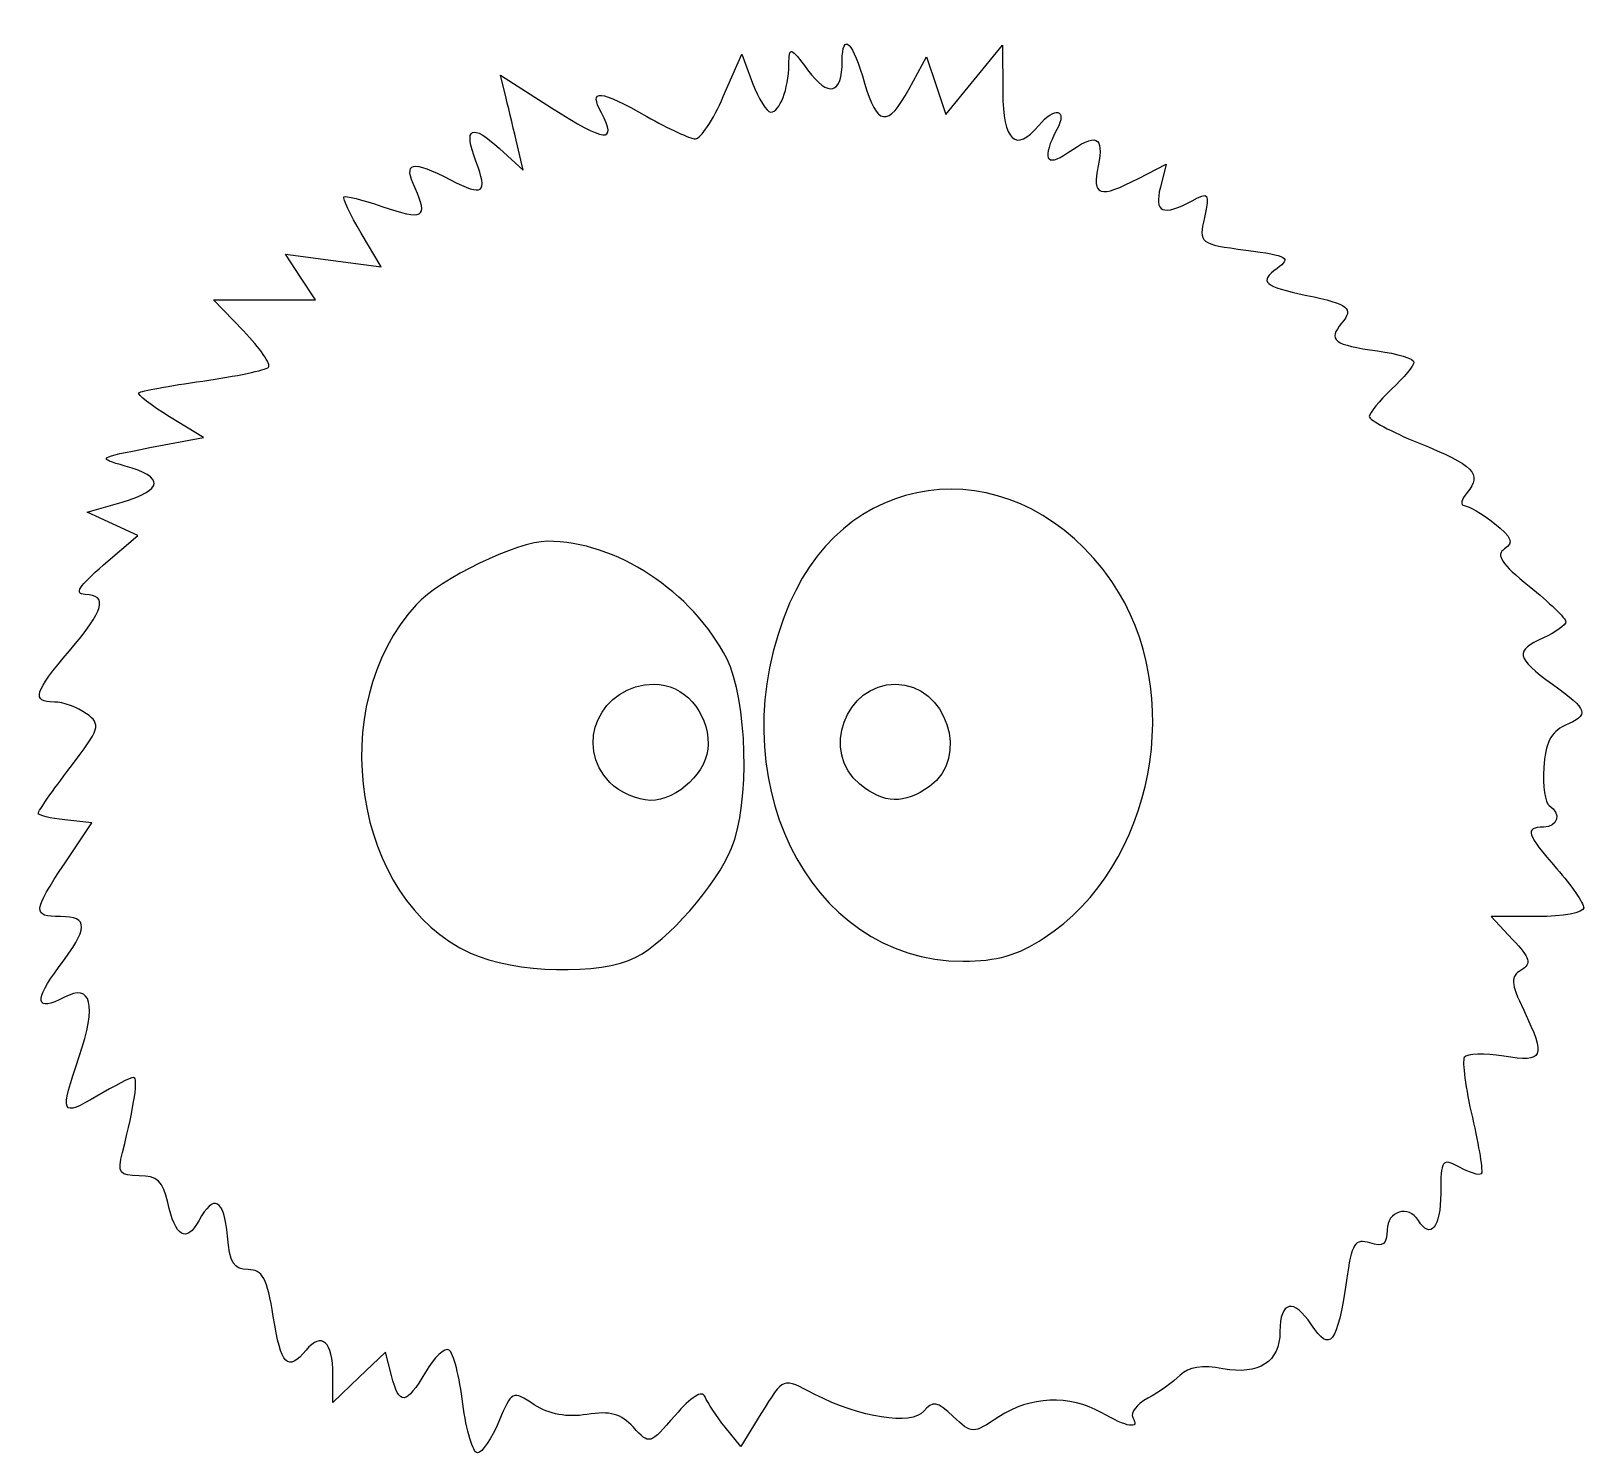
# Model space of a CAD drawing. Extents: x 28 to 203, y 35 to 194.
import ezdxf

# ---------------------------------------------------------------- set-up
doc = ezdxf.new("R2010")
doc.units = 0
doc.layers.add('Image', color=7, linetype='CONTINUOUS')

msp = doc.modelspace()

# ---------------------------------------------------------------- linework, layer by layer
at = {"layer": 'Image', "color": 7}
for points in [[(126.48046, 187.59357), (128.4226, 191.199911), (129.51009, 187.970043), (130.59757, 184.740176), (133.76526, 188.620088), (136.93294, 192.5), (136.96644, 187.25)], [(105.69111, 186.75), (107.75236, 191.5), (108.97401, 188.25)], [(81.374572, 186.567814), (80.749143, 189.135629), (86.457476, 185.484052)], [(80.644967, 180.92061), (83.282048, 178.5), (82.641024, 181.25)], [(152.18161, 177.593931), (155.26394, 179.187863), (154.6129, 176.593931)], [(51.98548, 160.51498), (48.607666, 164), (54.326886, 164), (60.046106, 164), (58.372379, 166.55443), (56.698652, 169.108861), (62.038956, 168.400444), (67.37926, 167.692028), (65.148995, 171.472046)], [(41.5, 147.46164), (47.5, 148.606436), (43.707302, 150.927186)], [(36.319189, 134.345507), (40.138378, 137.615921), (37.319189, 138.935968), (34.5, 140.256015), (38.385808, 141.378007)], [(32.003409, 101), (34.998255, 105.5), (31.999127, 105.81336)], [(196.82569, 95), (191.65137, 95), (194.04948, 92.44733)], [(68.555195, 43.63611), (67.893573, 46.27222), (64.946787, 43.44902), (62, 40.62582), (62, 43.75389)], [(109.90943, 39.35346), (107.65574, 35.70691), (105.90675, 37.86684)]]:
    msp.add_lwpolyline(points, dxfattribs=at)
for points in [[(93, 110)], [(120.98578, 109.81043)], [(141.61509, 92.60365)], [(95.901216, 90.44892)], [(76.545236, 40.48424)]]:
    msp.add_lwpolyline(points, close=True, dxfattribs=at)
for points in [[(119, 190.725684), (119, 194.058578), (120.21113, 192.862977), (121.50955, 188.248304)], [(113.03168, 190.331787), (113.06148, 192.37209), (113.18462, 192.337465), (115.11884, 189.74485)], [(110.99084, 185), (112.01216, 185), (112.99115, 187.557645), (113.03168, 190.331787)], [(115.11884, 189.74485), (117.48138, 186.578116), (119, 186.961897), (119, 190.725684)], [(92.045837, 184.914354), (90.582715, 187.648222), (91.834625, 187.549506), (97.147926, 184.512045)], [(102.56493, 182.012045), (103.15064, 182.005445), (104.55743, 184.1375), (105.69111, 186.75)], [(108.97401, 188.25), (109.64591, 186.4625), (110.55348, 185), (110.99084, 185)], [(121.50955, 188.248304), (122.86201, 183.441593), (124.1529, 183.271565), (126.48046, 187.59357)], [(136.96644, 187.25), (137.00154, 181.757324), (138.44212, 180.417984), (140.99997, 183.5)], [(82.641024, 181.25), (82.288461, 182.7625), (81.718557, 185.155516), (81.374572, 186.567814)], [(86.457476, 185.484052), (92.480359, 181.631261), (93.879214, 181.488656), (92.045837, 184.914354)], [(140.99997, 183.5), (142.79625, 185.664385), (144.25888, 185.352296), (143.03515, 183.065741)], [(78, 179.5), (76.55529, 183.299876), (77.500093, 183.807329), (80.644967, 180.92061)], [(97.147926, 184.512045), (99.541567, 183.14367), (101.97922, 182.01867), (102.56493, 182.012045)], [(143.03515, 183.065741), (141.30498, 179.832887), (141.7976, 178.744845), (144.22248, 180.443296)], [(144.22248, 180.443296), (147.47729, 182.723057), (148.32333, 182.366796), (147.64997, 179)], [(71.183879, 176.495774), (69.83191, 179.463023), (70.775183, 179.684738), (75.14259, 177.426264)], [(75.14259, 177.426264), (78.844782, 175.511786), (79.371093, 175.893751), (78, 179.5)], [(147.64997, 179), (146.96181, 175.55922), (147.765, 175.31001), (152.18161, 177.593931)], [(67.461719, 174.455536), (72.14324, 172.842021), (72.707675, 173.151406), (71.183879, 176.495774)], [(154.6129, 176.593931), (153.89883, 173.748845), (154.8827, 173.331687), (158.16451, 175.088058)], [(65.148995, 171.472046), (63.922349, 173.551055), (63.049516, 175.380067), (63.209365, 175.536515)], [(63.209365, 175.536515), (63.369214, 175.692964), (65.282774, 175.206523), (67.461719, 174.455536)], [(158.16451, 175.088058), (160.04392, 176.093887), (160.14855, 175.952975), (159.54906, 173.223483)], [(159.54906, 173.223483), (158.90748, 170.302424), (158.95722, 170.263277), (164.20026, 169.562634)], [(164.20026, 169.562634), (168.92322, 168.93149), (169.30301, 168.709545), (167.69013, 167.523209)], [(167.69013, 167.523209), (165.61323, 165.995548), (166.1308, 165.522803), (171, 164.5)], [(171, 164.5), (175.74101, 163.504124), (176.2961, 163.061709), (174.90606, 161.386806)], [(54.787949, 156.454616), (55.104389, 156.771056), (53.843278, 158.59822), (51.98548, 160.51498)], [(174.90606, 161.386806), (173.32935, 159.486992), (174.03827, 158.938682), (178.91741, 158.284252)], [(178.91741, 158.284252), (181.16284, 157.983077), (183, 157.424354), (183, 157.042645)], [(183, 157.042645), (183, 156.660936), (181.875, 155.291745), (180.5, 154)], [(47.416877, 154.916877), (51.154527, 155.446194), (54.47151, 156.138176), (54.787949, 156.454616)], [(43.707302, 150.927186), (41.621318, 152.203599), (40.073577, 153.40691), (40.267877, 153.60121)], [(40.267877, 153.60121), (40.462177, 153.795511), (43.679227, 154.387561), (47.416877, 154.916877)], [(180.5, 154), (179.125, 152.708255), (178, 151.332078), (178, 150.941829)], [(178, 150.941829), (178, 150.551581), (180.48267, 149.224646), (183.51704, 147.993085)], [(38.754684, 145.408422), (35.549724, 146.302965), (35.591666, 146.334333), (41.5, 147.46164)], [(149.17602, 132.47396), (138.99819, 147.250224), (119.96481, 145.96849), (113.11494, 130.045557)], [(183.51704, 147.993085), (189.76734, 145.456273), (190.68189, 144.526559), (188.96365, 142.456195)], [(38.385808, 141.378007), (43.045895, 142.723567), (43.178612, 144.17365), (38.754684, 145.408422)], [(188.96365, 142.456195), (188.29895, 141.655288), (188.14771, 140.989994), (188.62756, 140.977764)], [(188.62756, 140.977764), (189.1074, 140.965534), (190.625, 140.068846), (192, 138.985123)], [(192, 138.985123), (193.96214, 137.438635), (194.2093, 136.825625), (193.14881, 136.135802)], [(86, 136.984654), (82.61701, 136.978954), (74.005174, 132.814752), (71.312068, 129.882345)], [(106.07242, 123.85805), (102.23474, 131.380516), (93.645624, 136.997474), (86, 136.984654)], [(193.14881, 136.135802), (192.12134, 135.467459), (192.78019, 134.467268), (195.89881, 131.961078)], [(34.25, 131.037547), (32.985994, 131.064667), (33.560631, 131.983323), (36.319189, 134.345507)], [(32.5, 124.72897), (36.389955, 129.273503), (36.863744, 130.981468), (34.25, 131.037547)], [(141.61509, 92.60365), (153.9447, 100.59832), (157.65509, 120.16397), (149.17602, 132.47396)], [(195.89881, 131.961078), (198.15446, 130.148384), (200, 128.362817), (200, 127.99315)], [(71.312068, 129.882345), (60.931672, 118.57958), (64.31791, 96.84663), (77.383912, 90.91312)], [(113.11494, 130.045557), (104.89764, 110.94391), (115.06061, 90.00352), (132.54983, 90.00079)], [(200, 127.99315), (200, 127.623484), (198.875, 126.808446), (197.5, 126.181954)], [(197.5, 126.181954), (194.23408, 124.6939), (194.3683, 123.99838), (198.5, 121)], [(30.80887, 119), (28.216229, 119), (28.542601, 120.10564), (32.5, 124.72897)], [(106.6251, 102.64515), (108.70705, 107.62796), (108.40322, 119.28929), (106.07242, 123.85805)], [(93, 110), (88.874197, 114.1258), (91.963397, 121), (97.943296, 121)], [(97.943296, 121), (101.25646, 121), (104, 117.95487), (104, 114.27749)], [(120.98578, 109.81043), (116.58875, 113.37093), (119.32565, 121), (125, 121)], [(125, 121), (130.62947, 121), (133.34978, 112.75926), (128.77749, 109.5567)], [(198.5, 121), (202.55615, 118.05644), (202.68804, 117.61264), (199.87909, 116.35925)], [(34.400391, 117.69649), (33.419933, 118.41342), (31.803749, 119), (30.80887, 119)], [(32.59152, 111.68784), (35.948002, 116.08507), (36.066379, 116.47829), (34.400391, 117.69649)], [(199.87909, 116.35925), (198.33982, 115.67241), (197.69589, 114.38685), (197.53103, 111.67155)], [(104, 114.27749), (104, 111.2634), (100.62093, 108), (97.5, 108)], [(29, 106.55471), (29, 106.7901), (30.616184, 109.10001), (32.59152, 111.68784)], [(197.53103, 111.67155), (197.4061, 109.61382), (197.68551, 107.69436), (198.15194, 107.40609)], [(97.5, 108), (96.125, 108), (94.1, 108.9), (93, 110)], [(128.77749, 109.5567), (125.87082, 107.52079), (123.72716, 107.5906), (120.98578, 109.81043)], [(31.999127, 105.81336), (30.349607, 105.98571), (29, 106.31931), (29, 106.55471)], [(198.15194, 107.40609), (199.53696, 106.55011), (199.11695, 105), (197.5, 105)], [(197.5, 105), (195.35586, 105), (195.61178, 104.20619), (199, 100.34722)], [(95.901216, 90.44892), (99.485894, 92.30263), (104.85514, 98.40905), (106.6251, 102.64515)], [(31.5, 95), (28.318254, 95), (28.362681, 95.52951), (32.003409, 101)], [(199, 100.34722), (200.65, 98.46797), (202, 96.49607), (202, 95.9652)], [(202, 95.9652), (202, 95.43434), (199.67156, 95), (196.82569, 95)], [(31.360551, 89.40606), (34.652948, 93.72261), (34.684791, 95), (31.5, 95)], [(132.54983, 90.00079), (136.29603, 90.0002), (138.63626, 90.67214), (141.61509, 92.60365)], [(77.383912, 90.91312), (82.372765, 88.64759), (91.953386, 88.40741), (95.901216, 90.44892)], [(194.04948, 92.44733), (196.03336, 90.33559), (196.19934, 89.74123), (195.0104, 89.00643)], [(31.92919, 85.9621), (28.683477, 84.22505), (28.456647, 85.59885), (31.360551, 89.40606)], [(195.0104, 89.00643), (193.77593, 88.24349), (193.81489, 87.61138), (195.28661, 84.52517)], [(33.60011, 79.33979), (35.57779, 85.14396), (34.961843, 87.58513), (31.92919, 85.9621)], [(195.28661, 84.52517), (197.8121, 79.22916), (197.56362, 78.65426), (193.06036, 79.37436)], [(35.55716, 74.90122), (31.520507, 72.51954), (31.382707, 72.83207), (33.60011, 79.33979)], [(188.63963, 79.22592), (188.37503, 78.79779), (188.77908, 75.77803), (189.53752, 72.51533)], [(193.06036, 79.37436), (190.89355, 79.72084), (188.90422, 79.65405), (188.63963, 79.22592)], [(39.68216, 77), (39.369848, 77), (37.513598, 76.05555), (35.55716, 74.90122)], [(38.439925, 68.61666), (39.785706, 73.97868), (40.233402, 77), (39.68216, 77)], [(189.53752, 72.51533), (190.29596, 69.25264), (190.74883, 66.41549), (190.54389, 66.21056)], [(40.312137, 66), (38.083864, 66), (37.861267, 66.31111), (38.439925, 68.61666)], [(188.08565, 66.95416), (186.13162, 67.99993), (186, 67.81572), (186, 64.03518)], [(190.54389, 66.21056), (190.33896, 66.00563), (189.23275, 66.34025), (188.08565, 66.95416)], [(43.497481, 63.01147), (42.979755, 65.36866), (42.306837, 66), (40.312137, 66)], [(46.98501, 60.97199), (45.618022, 58.41775), (44.342615, 59.1636), (43.497481, 63.01147)], [(50.189635, 59.25), (49.845497, 63.40806), (48.636452, 64.05774), (46.98501, 60.97199)], [(186, 64.03518), (186, 60.20844), (184.8512, 58.81371), (183.5, 61)], [(183.5, 61), (182.39593, 62.78642), (180, 62.05573), (180, 59.93261)], [(180, 59.93261), (180, 58.3446), (179.55204, 58.0074), (178.06814, 58.47837)], [(52.487963, 55.5), (50.912604, 55.5), (50.435583, 56.27832), (50.189635, 59.25)], [(178.06814, 58.47837), (176.3971, 59.00874), (176.04277, 58.44397), (175.44373, 54.29576)], [(55.314237, 50.25), (54.628961, 54.54161), (54.113022, 55.5), (52.487963, 55.5)], [(175.44373, 54.29576), (174.41596, 47.17864), (173.60206, 46.15151), (171.51463, 49.33733)], [(171.51463, 49.33733), (169.54893, 52.33736), (168, 51.9963), (168, 48.56343)], [(58.990862, 46.48899), (56.930267, 44.00612), (56.190396, 44.76298), (55.314237, 50.25)], [(62, 43.75389), (62, 47.42851), (60.729212, 48.58357), (58.990862, 46.48899)], [(168, 48.56343), (168, 45.19391), (165.63515, 43.65826), (161.60926, 44.41352)], [(74.996968, 46.50187), (74.522285, 46.79524), (73.331756, 45.67734), (72.351347, 44.01764)], [(76.545236, 40.48424), (76.168371, 43.50057), (75.47165, 46.2085), (74.996968, 46.50187)], [(72.351347, 44.01764), (70.163322, 40.31361), (69.408139, 40.23771), (68.555195, 43.63611)], [(156.82766, 43.68481), (156.07475, 42.93189), (154.44291, 41.77222), (153.20136, 41.10776)], [(161.60926, 44.41352), (159.31865, 44.84325), (157.74651, 44.60365), (156.82766, 43.68481)], [(84.537464, 40.3835), (82.073048, 41.99824), (82.01458, 41.97066), (80.569124, 38.51119)], [(103.65017, 41.26338), (103.32676, 42.05129), (102.10743, 41.29528), (100.28978, 39.17983)], [(115.94462, 41.52864), (112.22649, 43.45136), (112.50386, 43.55133), (109.90943, 39.35346)], [(78.16625, 35), (77.651558, 35), (76.922102, 37.46791), (76.545236, 40.48424)], [(90.433837, 39.29555), (88.184137, 38.93047), (86.194882, 39.29755), (84.537464, 40.3835)], [(105.90675, 37.86684), (104.9448, 39.05479), (103.92934, 40.58324), (103.65017, 41.26338)], [(128.12124, 39.64609), (126.78284, 38.03342), (120.96396, 38.93304), (115.94462, 41.52864)], [(131.428, 39.06764), (129.61545, 40.77044), (129.1255, 40.85615), (128.12124, 39.64609)], [(148, 39.5), (144.48713, 41.50814), (140.01135, 41.32389), (136.52791, 39.02774)], [(153.20136, 41.10776), (151.9598, 40.4433), (151.20814, 39.47223), (151.53101, 38.94983)], [(80.569124, 38.51119), (79.762235, 36.58004), (78.680942, 35), (78.16625, 35)], [(95.632961, 37.85308), (94.256708, 39.37382), (93.023898, 39.71586), (90.433837, 39.29555)], [(100.28978, 39.17983), (97.460652, 35.88721), (97.422012, 35.8762), (95.632961, 37.85308)], [(136.52791, 39.02774), (133.57247, 37.07962), (133.54391, 37.07985), (131.428, 39.06764)], [(151.53101, 38.94983), (152.3615, 37.60607), (150.92026, 37.83063), (148, 39.5)]]:
    msp.add_open_spline(points, degree=3, dxfattribs=at)

doc.saveas('drawing.dxf')
